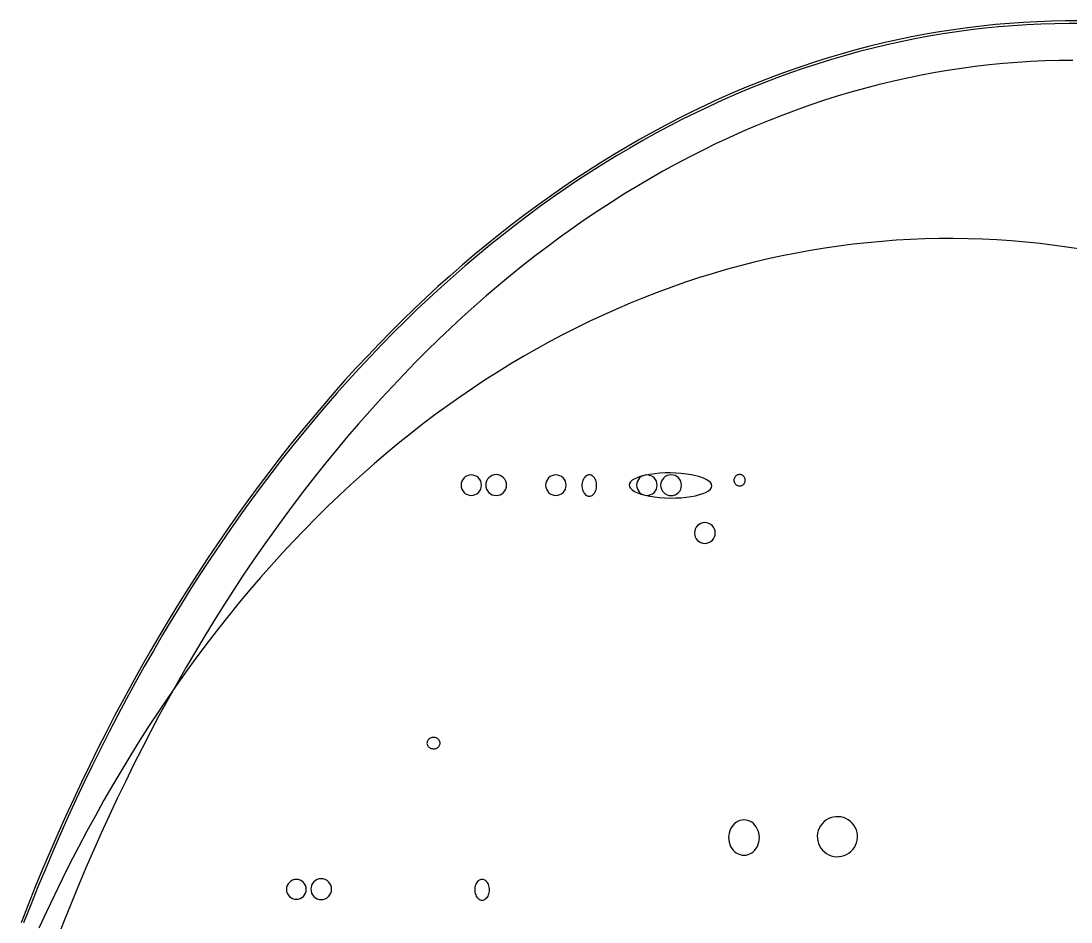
# Model space of a CAD drawing. Extents: x -1 to 217, y -22 to 302.
# Drawn here: x 13.2 to 107.8, y 220.4 to 301.6 of the extents above; entities that cross this region are included whole.
import ezdxf

# ---------------------------------------------------------------- set-up
doc = ezdxf.new("R2010")
doc.units = 0

msp = doc.modelspace()

# ---------------------------------------------------------------- linework, layer by layer
at = {"layer": 'CIRCLES'}
for p, q in [((52.9, 260.132), (52.848, 259.959)), ((52.985, 260.291), (52.9, 260.132)), ((53.1, 260.431), (52.985, 260.291)), ((53.24, 260.546), (53.1, 260.431)), ((53.4, 260.631), (53.24, 260.546)), ((53.573, 260.684), (53.4, 260.631)), ((53.753, 260.701), (53.573, 260.684)), ((53.933, 260.684), (53.753, 260.701)), ((54.106, 260.631), (53.933, 260.684)), ((54.266, 260.546), (54.106, 260.631)), ((54.405, 260.431), (54.266, 260.546)), ((54.52, 260.291), (54.405, 260.431)), ((54.605, 260.132), (54.52, 260.291)), ((54.658, 259.959), (54.605, 260.132)), ((55.126, 260.145), (55.073, 259.969)), ((55.213, 260.307), (55.126, 260.145)), ((55.33, 260.449), (55.213, 260.307)), ((55.472, 260.566), (55.33, 260.449)), ((55.634, 260.653), (55.472, 260.566)), ((55.81, 260.706), (55.634, 260.653)), ((55.993, 260.724), (55.81, 260.706)), ((56.176, 260.706), (55.993, 260.724)), ((56.351, 260.653), (56.176, 260.706)), ((56.514, 260.566), (56.351, 260.653)), ((56.656, 260.449), (56.514, 260.566)), ((56.772, 260.307), (56.656, 260.449)), ((56.859, 260.145), (56.772, 260.307)), ((56.912, 259.969), (56.859, 260.145)), ((60.52, 260.132), (60.468, 259.959)), ((60.605, 260.291), (60.52, 260.132)), ((60.72, 260.431), (60.605, 260.291)), ((60.86, 260.546), (60.72, 260.431)), ((61.02, 260.631), (60.86, 260.546)), ((61.193, 260.684), (61.02, 260.631)), ((61.373, 260.701), (61.193, 260.684)), ((61.553, 260.684), (61.373, 260.701)), ((61.726, 260.631), (61.553, 260.684)), ((61.886, 260.546), (61.726, 260.631)), ((62.025, 260.431), (61.886, 260.546)), ((62.14, 260.291), (62.025, 260.431)), ((62.225, 260.132), (62.14, 260.291)), ((62.278, 259.959), (62.225, 260.132)), ((68.712, 260.132), (68.659, 259.959)), ((68.797, 260.291), (68.712, 260.132)), ((68.912, 260.431), (68.797, 260.291)), ((69.051, 260.546), (68.912, 260.431)), ((69.211, 260.631), (69.051, 260.546)), ((69.384, 260.684), (69.211, 260.631)), ((69.564, 260.701), (69.384, 260.684)), ((69.744, 260.684), (69.564, 260.701)), ((69.917, 260.631), (69.744, 260.684)), ((70.077, 260.546), (69.917, 260.631)), ((70.217, 260.431), (70.077, 260.546)), ((70.332, 260.291), (70.217, 260.431)), ((70.417, 260.132), (70.332, 260.291)), ((70.469, 259.959), (70.417, 260.132)), ((70.874, 260.13), (70.821, 259.954)), ((70.961, 260.292), (70.874, 260.13)), ((71.078, 260.434), (70.961, 260.292)), ((71.22, 260.55), (71.078, 260.434)), ((71.382, 260.637), (71.22, 260.55)), ((71.558, 260.69), (71.382, 260.637)), ((71.741, 260.708), (71.558, 260.69)), ((71.924, 260.69), (71.741, 260.708)), ((72.099, 260.637), (71.924, 260.69)), ((72.262, 260.55), (72.099, 260.637)), ((72.404, 260.434), (72.262, 260.55)), ((72.52, 260.292), (72.404, 260.434)), ((72.607, 260.13), (72.52, 260.292)), ((72.66, 259.954), (72.607, 260.13)), ((52.848, 259.959), (52.83, 259.779)), ((52.83, 259.779), (52.848, 259.598)), ((52.848, 259.598), (52.9, 259.425)), ((52.9, 259.425), (52.985, 259.266)), ((52.985, 259.266), (53.1, 259.126)), ((53.1, 259.126), (53.24, 259.011)), ((54.266, 259.011), (54.405, 259.126)), ((54.405, 259.126), (54.52, 259.266)), ((54.52, 259.266), (54.605, 259.425)), ((54.605, 259.425), (54.658, 259.598)), ((54.676, 259.779), (54.658, 259.959)), ((54.658, 259.598), (54.676, 259.779)), ((55.073, 259.969), (55.055, 259.786)), ((55.055, 259.786), (55.073, 259.603)), ((55.073, 259.603), (55.126, 259.427)), ((55.126, 259.427), (55.213, 259.265)), ((55.213, 259.265), (55.33, 259.123)), ((55.33, 259.123), (55.472, 259.007)), ((56.514, 259.007), (56.656, 259.123)), ((56.656, 259.123), (56.772, 259.265)), ((56.772, 259.265), (56.859, 259.427)), ((56.859, 259.427), (56.912, 259.603)), ((56.93, 259.786), (56.912, 259.969)), ((56.912, 259.603), (56.93, 259.786)), ((60.468, 259.959), (60.45, 259.779)), ((60.45, 259.779), (60.468, 259.598)), ((60.468, 259.598), (60.52, 259.425)), ((60.52, 259.425), (60.605, 259.266)), ((60.605, 259.266), (60.72, 259.126)), ((60.72, 259.126), (60.86, 259.011)), ((61.886, 259.011), (62.025, 259.126)), ((62.025, 259.126), (62.14, 259.266)), ((62.14, 259.266), (62.225, 259.425)), ((62.225, 259.425), (62.278, 259.598)), ((62.296, 259.779), (62.278, 259.959)), ((62.278, 259.598), (62.296, 259.779)), ((68.659, 259.959), (68.641, 259.779)), ((68.641, 259.779), (68.659, 259.598)), ((68.659, 259.598), (68.712, 259.425)), ((68.712, 259.425), (68.797, 259.266)), ((68.797, 259.266), (68.912, 259.126)), ((68.912, 259.126), (69.051, 259.011)), ((70.077, 259.011), (70.217, 259.126)), ((70.217, 259.126), (70.332, 259.266)), ((70.332, 259.266), (70.417, 259.425)), ((70.417, 259.425), (70.469, 259.598)), ((70.487, 259.779), (70.469, 259.959)), ((70.469, 259.598), (70.487, 259.779)), ((70.821, 259.954), (70.803, 259.771)), ((70.803, 259.771), (70.821, 259.588)), ((70.821, 259.588), (70.874, 259.412)), ((70.874, 259.412), (70.961, 259.25)), ((70.961, 259.25), (71.078, 259.108)), ((71.078, 259.108), (71.22, 258.991)), ((72.262, 258.991), (72.404, 259.108)), ((72.404, 259.108), (72.52, 259.25)), ((72.52, 259.25), (72.607, 259.412)), ((72.607, 259.412), (72.66, 259.588)), ((72.678, 259.771), (72.66, 259.954)), ((72.66, 259.588), (72.678, 259.771)), ((53.24, 259.011), (53.4, 258.926)), ((53.4, 258.926), (53.573, 258.873)), ((53.573, 258.873), (53.753, 258.856)), ((53.753, 258.856), (53.933, 258.873)), ((53.933, 258.873), (54.106, 258.926)), ((54.106, 258.926), (54.266, 259.011)), ((55.472, 259.007), (55.634, 258.92)), ((55.634, 258.92), (55.81, 258.867)), ((55.81, 258.867), (55.993, 258.849)), ((55.993, 258.849), (56.176, 258.867)), ((56.176, 258.867), (56.351, 258.92)), ((56.351, 258.92), (56.514, 259.007)), ((60.86, 259.011), (61.02, 258.926)), ((61.02, 258.926), (61.193, 258.873)), ((61.193, 258.873), (61.373, 258.856)), ((61.373, 258.856), (61.553, 258.873)), ((61.553, 258.873), (61.726, 258.926)), ((61.726, 258.926), (61.886, 259.011)), ((69.051, 259.011), (69.211, 258.926)), ((69.211, 258.926), (69.384, 258.873)), ((69.384, 258.873), (69.564, 258.856)), ((69.564, 258.856), (69.744, 258.873)), ((69.744, 258.873), (69.917, 258.926)), ((69.917, 258.926), (70.077, 259.011)), ((71.22, 258.991), (71.382, 258.904)), ((71.382, 258.904), (71.558, 258.851)), ((71.558, 258.851), (71.741, 258.833)), ((71.741, 258.833), (71.924, 258.851)), ((71.924, 258.851), (72.099, 258.904)), ((72.099, 258.904), (72.262, 258.991)), ((74.268, 256.248), (74.126, 256.131)), ((74.43, 256.335), (74.268, 256.248)), ((74.606, 256.388), (74.43, 256.335)), ((74.789, 256.406), (74.606, 256.388)), ((74.972, 256.388), (74.789, 256.406)), ((75.147, 256.335), (74.972, 256.388)), ((75.31, 256.248), (75.147, 256.335)), ((75.452, 256.131), (75.31, 256.248)), ((73.869, 255.651), (73.851, 255.468)), ((73.851, 255.468), (73.869, 255.285)), ((73.922, 255.827), (73.869, 255.651)), ((73.869, 255.285), (73.922, 255.109)), ((74.009, 255.989), (73.922, 255.827)), ((74.126, 256.131), (74.009, 255.989)), ((75.568, 255.989), (75.452, 256.131)), ((75.655, 255.827), (75.568, 255.989)), ((75.708, 255.651), (75.655, 255.827)), ((75.655, 255.109), (75.708, 255.285)), ((75.726, 255.468), (75.708, 255.651)), ((75.708, 255.285), (75.726, 255.468)), ((73.922, 255.109), (74.009, 254.947)), ((74.009, 254.947), (74.126, 254.805)), ((74.126, 254.805), (74.268, 254.689)), ((74.268, 254.689), (74.43, 254.602)), ((74.43, 254.602), (74.606, 254.549)), ((74.606, 254.549), (74.789, 254.531)), ((74.789, 254.531), (74.972, 254.549)), ((74.972, 254.549), (75.147, 254.602)), ((75.147, 254.602), (75.31, 254.689)), ((75.31, 254.689), (75.452, 254.805)), ((75.452, 254.805), (75.568, 254.947)), ((75.568, 254.947), (75.655, 255.109)), ((37.508, 224.105), (37.372, 223.994)), ((37.662, 224.188), (37.508, 224.105)), ((37.83, 224.239), (37.662, 224.188)), ((38.005, 224.256), (37.83, 224.239)), ((38.179, 224.239), (38.005, 224.256)), ((38.347, 224.188), (38.179, 224.239)), ((38.502, 224.105), (38.347, 224.188)), ((38.637, 223.994), (38.502, 224.105)), ((39.724, 224.165), (39.582, 224.048)), ((39.886, 224.252), (39.724, 224.165)), ((40.062, 224.305), (39.886, 224.252)), ((40.245, 224.323), (40.062, 224.305)), ((40.428, 224.305), (40.245, 224.323)), ((40.603, 224.252), (40.428, 224.305)), ((40.766, 224.165), (40.603, 224.252)), ((40.908, 224.048), (40.766, 224.165)), ((37.127, 223.536), (37.11, 223.361)), ((37.11, 223.361), (37.127, 223.187)), ((37.178, 223.704), (37.127, 223.536)), ((37.127, 223.187), (37.178, 223.019)), ((37.261, 223.858), (37.178, 223.704)), ((37.372, 223.994), (37.261, 223.858)), ((38.749, 223.858), (38.637, 223.994)), ((38.831, 223.704), (38.749, 223.858)), ((38.882, 223.536), (38.831, 223.704)), ((38.831, 223.019), (38.882, 223.187)), ((38.899, 223.361), (38.882, 223.536)), ((38.882, 223.187), (38.899, 223.361)), ((39.325, 223.568), (39.307, 223.385)), ((39.307, 223.385), (39.325, 223.202)), ((39.378, 223.744), (39.325, 223.568)), ((39.325, 223.202), (39.378, 223.026)), ((39.465, 223.906), (39.378, 223.744)), ((39.582, 224.048), (39.465, 223.906)), ((41.024, 223.906), (40.908, 224.048)), ((41.111, 223.744), (41.024, 223.906)), ((41.164, 223.568), (41.111, 223.744)), ((41.111, 223.026), (41.164, 223.202)), ((41.182, 223.385), (41.164, 223.568)), ((41.164, 223.202), (41.182, 223.385)), ((37.178, 223.019), (37.261, 222.864)), ((37.261, 222.864), (37.372, 222.729)), ((37.372, 222.729), (37.508, 222.617)), ((37.508, 222.617), (37.662, 222.535)), ((37.662, 222.535), (37.83, 222.484)), ((37.83, 222.484), (38.005, 222.467)), ((38.005, 222.467), (38.179, 222.484)), ((38.179, 222.484), (38.347, 222.535)), ((38.347, 222.535), (38.502, 222.617)), ((38.502, 222.617), (38.637, 222.729)), ((38.637, 222.729), (38.749, 222.864)), ((38.749, 222.864), (38.831, 223.019)), ((39.378, 223.026), (39.465, 222.864)), ((39.465, 222.864), (39.582, 222.722)), ((39.582, 222.722), (39.724, 222.606)), ((39.724, 222.606), (39.886, 222.519)), ((39.886, 222.519), (40.062, 222.466)), ((40.062, 222.466), (40.245, 222.448)), ((40.245, 222.448), (40.428, 222.466)), ((40.428, 222.466), (40.603, 222.519)), ((40.603, 222.519), (40.766, 222.606)), ((40.766, 222.606), (40.908, 222.722)), ((40.908, 222.722), (41.024, 222.864)), ((41.024, 222.864), (41.111, 223.026))]:
    msp.add_line(p, q, dxfattribs=at)
at = {"layer": 'ELLIPSES'}
for p, q in [((107.269, 301.594), (106.003, 301.573)), ((108.535, 301.594), (107.269, 301.594)), ((97.158, 300.812), (95.899, 300.617)), ((98.419, 300.986), (97.158, 300.812)), ((98.722, 300.789), (97.461, 300.621)), ((99.681, 301.138), (98.419, 300.986)), ((99.984, 300.936), (98.722, 300.789)), ((100.944, 301.268), (99.681, 301.138)), ((101.247, 301.062), (99.984, 300.936)), ((102.208, 301.377), (100.944, 301.268)), ((102.51, 301.165), (101.247, 301.062)), ((103.472, 301.464), (102.208, 301.377)), ((103.775, 301.247), (102.51, 301.165)), ((104.738, 301.529), (103.472, 301.464)), ((105.04, 301.307), (103.775, 301.247)), ((106.003, 301.573), (104.738, 301.529)), ((106.306, 301.345), (105.04, 301.307)), ((107.571, 301.362), (106.306, 301.345)), ((108.837, 301.356), (107.571, 301.362)), ((92.132, 299.901), (90.88, 299.619)), ((92.435, 299.728), (91.183, 299.451)), ((93.386, 300.161), (92.132, 299.901)), ((93.689, 299.984), (92.435, 299.728)), ((94.642, 300.4), (93.386, 300.161)), ((94.944, 300.218), (93.689, 299.984)), ((95.899, 300.617), (94.642, 300.4)), ((96.202, 300.43), (94.944, 300.218)), ((97.461, 300.621), (96.202, 300.43)), ((88.384, 298.991), (87.14, 298.645)), ((88.686, 298.832), (87.441, 298.491)), ((89.631, 299.316), (88.384, 298.991)), ((89.933, 299.153), (88.686, 298.832)), ((90.88, 299.619), (89.631, 299.316)), ((91.183, 299.451), (89.933, 299.153)), ((84.66, 297.889), (83.424, 297.478)), ((85.898, 298.277), (84.66, 297.889)), ((86.199, 298.128), (84.961, 297.743)), ((87.14, 298.645), (85.898, 298.277)), ((87.441, 298.491), (86.199, 298.128)), ((102.892, 297.857), (101.637, 297.756)), ((104.148, 297.935), (102.892, 297.857)), ((105.404, 297.991), (104.148, 297.935)), ((106.661, 298.024), (105.404, 297.991)), ((107.918, 298.035), (106.661, 298.024)), ((82.192, 297.047), (80.963, 296.595)), ((82.492, 296.91), (81.263, 296.462)), ((83.424, 297.478), (82.192, 297.047)), ((83.725, 297.337), (82.492, 296.91)), ((84.961, 297.743), (83.725, 297.337)), ((95.378, 296.917), (94.131, 296.682)), ((96.627, 297.129), (95.378, 296.917)), ((97.878, 297.32), (96.627, 297.129)), ((99.129, 297.487), (97.878, 297.32)), ((100.383, 297.633), (99.129, 297.487)), ((101.637, 297.756), (100.383, 297.633)), ((79.738, 296.121), (78.517, 295.627)), ((80.037, 295.993), (78.816, 295.502)), ((80.963, 296.595), (79.738, 296.121)), ((81.263, 296.462), (80.037, 295.993)), ((91.643, 296.146), (90.402, 295.845)), ((92.886, 296.425), (91.643, 296.146)), ((94.131, 296.682), (92.886, 296.425)), ((77.299, 295.111), (76.086, 294.575)), ((77.598, 294.991), (76.384, 294.458)), ((78.517, 295.627), (77.299, 295.111)), ((78.816, 295.502), (77.598, 294.991)), ((87.928, 295.176), (86.695, 294.809)), ((89.164, 295.522), (87.928, 295.176)), ((90.402, 295.845), (89.164, 295.522)), ((74.877, 294.017), (73.673, 293.439)), ((76.086, 294.575), (74.877, 294.017)), ((76.384, 294.458), (75.174, 293.905)), ((85.466, 294.419), (84.239, 294.008)), ((86.695, 294.809), (85.466, 294.419)), ((73.673, 293.439), (72.473, 292.841)), ((73.969, 293.33), (72.769, 292.736)), ((75.174, 293.905), (73.969, 293.33)), ((81.796, 293.119), (80.58, 292.643)), ((83.016, 293.574), (81.796, 293.119)), ((84.239, 294.008), (83.016, 293.574)), ((71.277, 292.221), (70.087, 291.582)), ((72.473, 292.841), (71.277, 292.221)), ((72.769, 292.736), (71.573, 292.12)), ((79.368, 292.144), (78.16, 291.624)), ((80.58, 292.643), (79.368, 292.144)), ((70.087, 291.582), (68.902, 290.921)), ((70.382, 291.484), (69.196, 290.827)), ((71.573, 292.12), (70.382, 291.484)), ((78.16, 291.624), (76.956, 291.083)), ((67.722, 290.241), (66.547, 289.54)), ((68.902, 290.921), (67.722, 290.241)), ((69.196, 290.827), (68.015, 290.15)), ((75.756, 290.52), (74.561, 289.935)), ((76.956, 291.083), (75.756, 290.52)), ((66.547, 289.54), (65.378, 288.819)), ((66.84, 289.453), (65.67, 288.735)), ((68.015, 290.15), (66.84, 289.453)), ((73.371, 289.33), (72.185, 288.703)), ((74.561, 289.935), (73.371, 289.33)), ((65.378, 288.819), (64.215, 288.078)), ((65.67, 288.735), (64.506, 287.998)), ((72.185, 288.703), (71.005, 288.055)), ((64.215, 288.078), (63.058, 287.317)), ((64.506, 287.998), (63.348, 287.24)), ((71.005, 288.055), (69.83, 287.386)), ((61.906, 286.537), (60.761, 285.736)), ((62.196, 286.462), (61.05, 285.665)), ((63.058, 287.317), (61.906, 286.537)), ((63.348, 287.24), (62.196, 286.462)), ((68.66, 286.696), (67.496, 285.985)), ((69.83, 287.386), (68.66, 286.696)), ((60.761, 285.736), (59.622, 284.916)), ((61.05, 285.665), (59.91, 284.848)), ((67.496, 285.985), (66.338, 285.254)), ((59.622, 284.916), (58.49, 284.077)), ((59.91, 284.848), (58.777, 284.011)), ((66.338, 285.254), (65.185, 284.502)), ((58.49, 284.077), (57.364, 283.218)), ((58.777, 284.011), (57.65, 283.155)), ((64.039, 283.729), (62.898, 282.936)), ((65.185, 284.502), (64.039, 283.729)), ((57.364, 283.218), (56.245, 282.339)), ((57.65, 283.155), (56.531, 282.28)), ((62.898, 282.936), (61.764, 282.123)), ((56.245, 282.339), (55.133, 281.442)), ((56.531, 282.28), (55.418, 281.385)), ((61.764, 282.123), (60.637, 281.289)), ((90.715, 281.741), (89.427, 281.623)), ((92.005, 281.836), (90.715, 281.741)), ((93.297, 281.908), (92.005, 281.836)), ((94.591, 281.958), (93.297, 281.908)), ((95.887, 281.985), (94.591, 281.958)), ((97.184, 281.989), (95.887, 281.985)), ((98.482, 281.971), (97.184, 281.989)), ((99.78, 281.929), (98.482, 281.971)), ((101.08, 281.865), (99.78, 281.929)), ((102.38, 281.778), (101.08, 281.865)), ((103.681, 281.668), (102.38, 281.778)), ((55.133, 281.442), (54.028, 280.525)), ((55.418, 281.385), (54.312, 280.471)), ((60.637, 281.289), (59.516, 280.436)), ((84.3, 280.924), (83.025, 280.692)), ((85.577, 281.132), (84.3, 280.924)), ((86.858, 281.319), (85.577, 281.132)), ((88.141, 281.482), (86.858, 281.319)), ((89.427, 281.623), (88.141, 281.482)), ((104.982, 281.536), (103.681, 281.668)), ((106.283, 281.381), (104.982, 281.536)), ((107.583, 281.203), (106.283, 281.381)), ((108.883, 281.002), (107.583, 281.203)), ((54.028, 280.525), (52.93, 279.59)), ((54.312, 280.471), (53.213, 279.538)), ((59.516, 280.436), (58.402, 279.563)), ((79.222, 279.863), (77.962, 279.541)), ((80.486, 280.162), (79.222, 279.863)), ((81.754, 280.438), (80.486, 280.162)), ((83.025, 280.692), (81.754, 280.438)), ((52.93, 279.59), (51.84, 278.635)), ((53.213, 279.538), (52.122, 278.587)), ((58.402, 279.563), (57.296, 278.669)), ((76.706, 279.197), (75.455, 278.831)), ((77.962, 279.541), (76.706, 279.197)), ((51.84, 278.635), (50.757, 277.662)), ((52.122, 278.587), (51.038, 277.616)), ((57.296, 278.669), (56.196, 277.756)), ((72.965, 278.032), (71.727, 277.599)), ((74.207, 278.443), (72.965, 278.032)), ((75.455, 278.831), (74.207, 278.443)), ((50.757, 277.662), (49.682, 276.671)), ((51.038, 277.616), (49.962, 276.627)), ((56.196, 277.756), (55.104, 276.824)), ((70.494, 277.144), (69.267, 276.667)), ((71.727, 277.599), (70.494, 277.144)), ((49.682, 276.671), (48.615, 275.661)), ((49.962, 276.627), (48.894, 275.62)), ((55.104, 276.824), (54.019, 275.872)), ((68.045, 276.168), (66.828, 275.647)), ((69.267, 276.667), (68.045, 276.168)), ((48.615, 275.661), (47.556, 274.633)), ((48.894, 275.62), (47.834, 274.594)), ((54.019, 275.872), (52.941, 274.901)), ((66.828, 275.647), (65.618, 275.104)), ((47.556, 274.633), (46.504, 273.586)), ((47.834, 274.594), (46.782, 273.55)), ((52.941, 274.901), (51.872, 273.91)), ((64.413, 274.539), (63.214, 273.953)), ((65.618, 275.104), (64.413, 274.539)), ((46.504, 273.586), (45.461, 272.522)), ((46.782, 273.55), (45.738, 272.488)), ((51.872, 273.91), (50.81, 272.901)), ((62.022, 273.345), (60.836, 272.716)), ((63.214, 273.953), (62.022, 273.345)), ((45.461, 272.522), (44.427, 271.44)), ((45.738, 272.488), (44.702, 271.408)), ((50.81, 272.901), (49.757, 271.873)), ((60.836, 272.716), (59.657, 272.066)), ((44.427, 271.44), (43.401, 270.34)), ((44.702, 271.408), (43.675, 270.31)), ((49.757, 271.873), (48.712, 270.826)), ((58.485, 271.394), (57.32, 270.701)), ((59.657, 272.066), (58.485, 271.394)), ((48.712, 270.826), (47.675, 269.76)), ((57.32, 270.701), (56.162, 269.987)), ((43.401, 270.34), (42.383, 269.222)), ((43.675, 270.31), (42.657, 269.194)), ((47.675, 269.76), (46.647, 268.676)), ((56.162, 269.987), (55.012, 269.252)), ((42.383, 269.222), (41.375, 268.087)), ((42.657, 269.194), (41.647, 268.061)), ((46.647, 268.676), (45.627, 267.574)), ((53.869, 268.496), (52.734, 267.719)), ((55.012, 269.252), (53.869, 268.496)), ((41.375, 268.087), (40.375, 266.935)), ((41.647, 268.061), (40.647, 266.911)), ((45.627, 267.574), (44.616, 266.454)), ((52.734, 267.719), (51.606, 266.922)), ((40.375, 266.935), (39.385, 265.766)), ((40.647, 266.911), (39.655, 265.744)), ((51.606, 266.922), (50.487, 266.104)), ((39.385, 265.766), (38.403, 264.58)), ((39.655, 265.744), (38.673, 264.559)), ((44.616, 266.454), (43.614, 265.315)), ((50.487, 266.104), (49.376, 265.266)), ((43.614, 265.315), (42.621, 264.159)), ((49.376, 265.266), (48.274, 264.408)), ((38.403, 264.58), (37.431, 263.377)), ((38.673, 264.559), (37.7, 263.358)), ((42.621, 264.159), (41.638, 262.986)), ((48.274, 264.408), (47.18, 263.529)), ((37.431, 263.377), (36.469, 262.157)), ((37.7, 263.358), (36.736, 262.14)), ((41.638, 262.986), (40.664, 261.794)), ((47.18, 263.529), (46.095, 262.631)), ((36.469, 262.157), (35.516, 260.921)), ((36.736, 262.14), (35.782, 260.905)), ((46.095, 262.631), (45.019, 261.713)), ((40.664, 261.794), (39.699, 260.586)), ((45.019, 261.713), (43.952, 260.775)), ((35.516, 260.921), (34.573, 259.668)), ((35.782, 260.905), (34.838, 259.655)), ((39.699, 260.586), (38.744, 259.36)), ((43.952, 260.775), (42.894, 259.817)), ((63.736, 259.995), (63.719, 259.872)), ((63.764, 260.114), (63.736, 259.995)), ((63.802, 260.226), (63.764, 260.114)), ((63.851, 260.331), (63.802, 260.226)), ((63.908, 260.425), (63.851, 260.331)), ((63.973, 260.508), (63.908, 260.425)), ((64.046, 260.577), (63.973, 260.508)), ((64.124, 260.633), (64.046, 260.577)), ((64.206, 260.673), (64.124, 260.633)), ((64.291, 260.698), (64.206, 260.673)), ((64.378, 260.706), (64.291, 260.698)), ((64.465, 260.698), (64.378, 260.706)), ((64.55, 260.673), (64.465, 260.698)), ((64.633, 260.633), (64.55, 260.673)), ((64.711, 260.577), (64.633, 260.633)), ((64.783, 260.508), (64.711, 260.577)), ((64.848, 260.425), (64.783, 260.508)), ((64.906, 260.331), (64.848, 260.425)), ((64.954, 260.226), (64.906, 260.331)), ((64.992, 260.114), (64.954, 260.226)), ((65.02, 259.995), (64.992, 260.114)), ((65.037, 259.872), (65.02, 259.995)), ((68.096, 260.079), (68, 259.934)), ((68.254, 260.217), (68.096, 260.079)), ((68.471, 260.347), (68.254, 260.217)), ((68.742, 260.468), (68.471, 260.347)), ((69.064, 260.576), (68.742, 260.468)), ((69.431, 260.669), (69.064, 260.576)), ((69.837, 260.747), (69.431, 260.669)), ((70.274, 260.808), (69.837, 260.747)), ((70.736, 260.851), (70.274, 260.808)), ((71.214, 260.875), (70.736, 260.851)), ((71.699, 260.88), (71.214, 260.875)), ((72.185, 260.865), (71.699, 260.88)), ((72.662, 260.831), (72.185, 260.865)), ((73.123, 260.779), (72.662, 260.831)), ((73.559, 260.709), (73.123, 260.779)), ((73.963, 260.623), (73.559, 260.709)), ((74.328, 260.522), (73.963, 260.623)), ((74.647, 260.407), (74.328, 260.522)), ((74.917, 260.281), (74.647, 260.407)), ((75.131, 260.146), (74.917, 260.281)), ((75.286, 260.005), (75.131, 260.146)), ((75.379, 259.859), (75.286, 260.005)), ((77.405, 260.29), (77.401, 260.223)), ((77.401, 260.223), (77.405, 260.156)), ((77.418, 260.356), (77.405, 260.29)), ((77.405, 260.156), (77.418, 260.09)), ((77.44, 260.42), (77.418, 260.356)), ((77.418, 260.09), (77.44, 260.026)), ((77.47, 260.48), (77.44, 260.42)), ((77.44, 260.026), (77.47, 259.966)), ((77.507, 260.536), (77.47, 260.48)), ((77.551, 260.586), (77.507, 260.536)), ((77.602, 260.631), (77.551, 260.586)), ((77.658, 260.668), (77.602, 260.631)), ((77.718, 260.698), (77.658, 260.668)), ((77.782, 260.719), (77.718, 260.698)), ((77.847, 260.732), (77.782, 260.719)), ((77.915, 260.737), (77.847, 260.732)), ((77.982, 260.732), (77.915, 260.737)), ((78.047, 260.719), (77.982, 260.732)), ((78.111, 260.698), (78.047, 260.719)), ((78.171, 260.668), (78.111, 260.698)), ((78.227, 260.631), (78.171, 260.668)), ((78.278, 260.586), (78.227, 260.631)), ((78.322, 260.536), (78.278, 260.586)), ((78.359, 260.48), (78.322, 260.536)), ((78.389, 260.42), (78.359, 260.48)), ((78.359, 259.966), (78.389, 260.026)), ((78.411, 260.356), (78.389, 260.42)), ((78.389, 260.026), (78.411, 260.09)), ((78.424, 260.29), (78.411, 260.356)), ((78.411, 260.09), (78.424, 260.156)), ((78.428, 260.223), (78.424, 260.29)), ((78.424, 260.156), (78.428, 260.223)), ((34.573, 259.668), (33.639, 258.4)), ((34.838, 259.655), (33.904, 258.388)), ((38.744, 259.36), (37.799, 258.118)), ((42.894, 259.817), (41.846, 258.84)), ((63.719, 259.872), (63.713, 259.747)), ((63.713, 259.747), (63.719, 259.622)), ((63.719, 259.622), (63.736, 259.498)), ((63.736, 259.498), (63.764, 259.38)), ((63.764, 259.38), (63.802, 259.267)), ((63.802, 259.267), (63.851, 259.163)), ((63.851, 259.163), (63.908, 259.069)), ((63.908, 259.069), (63.973, 258.986)), ((64.783, 258.986), (64.848, 259.069)), ((64.848, 259.069), (64.906, 259.163)), ((64.906, 259.163), (64.954, 259.267)), ((64.954, 259.267), (64.992, 259.38)), ((64.992, 259.38), (65.02, 259.498)), ((65.02, 259.498), (65.037, 259.622)), ((65.043, 259.747), (65.037, 259.872)), ((65.037, 259.622), (65.043, 259.747)), ((68, 259.934), (67.966, 259.787)), ((67.966, 259.787), (67.997, 259.639)), ((67.997, 259.639), (68.09, 259.493)), ((68.09, 259.493), (68.245, 259.351)), ((68.245, 259.351), (68.459, 259.217)), ((68.459, 259.217), (68.728, 259.091)), ((68.728, 259.091), (69.048, 258.976)), ((74.633, 259.03), (74.905, 259.15)), ((74.905, 259.15), (75.122, 259.281)), ((75.122, 259.281), (75.28, 259.419)), ((75.28, 259.419), (75.376, 259.563)), ((75.376, 259.563), (75.409, 259.711)), ((75.409, 259.711), (75.379, 259.859)), ((77.47, 259.966), (77.507, 259.91)), ((77.507, 259.91), (77.551, 259.86)), ((77.551, 259.86), (77.602, 259.815)), ((77.602, 259.815), (77.658, 259.778)), ((77.658, 259.778), (77.718, 259.748)), ((77.718, 259.748), (77.782, 259.727)), ((77.782, 259.727), (77.847, 259.714)), ((77.847, 259.714), (77.915, 259.709)), ((77.915, 259.709), (77.982, 259.714)), ((77.982, 259.714), (78.047, 259.727)), ((78.047, 259.727), (78.111, 259.748)), ((78.111, 259.748), (78.171, 259.778)), ((78.171, 259.778), (78.227, 259.815)), ((78.227, 259.815), (78.278, 259.86)), ((78.278, 259.86), (78.322, 259.91)), ((78.322, 259.91), (78.359, 259.966)), ((33.639, 258.4), (32.716, 257.115)), ((33.904, 258.388), (32.979, 257.105)), ((37.799, 258.118), (36.864, 256.858)), ((41.846, 258.84), (40.807, 257.844)), ((63.973, 258.986), (64.046, 258.916)), ((64.046, 258.916), (64.124, 258.861)), ((64.124, 258.861), (64.206, 258.82)), ((64.206, 258.82), (64.291, 258.796)), ((64.291, 258.796), (64.378, 258.788)), ((64.378, 258.788), (64.465, 258.796)), ((64.465, 258.796), (64.55, 258.82)), ((64.55, 258.82), (64.633, 258.861)), ((64.633, 258.861), (64.711, 258.916)), ((64.711, 258.916), (64.783, 258.986)), ((69.048, 258.976), (69.413, 258.875)), ((69.413, 258.875), (69.817, 258.789)), ((69.817, 258.789), (70.253, 258.719)), ((70.253, 258.719), (70.713, 258.667)), ((70.713, 258.667), (71.191, 258.633)), ((71.191, 258.633), (71.676, 258.618)), ((71.676, 258.618), (72.162, 258.623)), ((72.162, 258.623), (72.64, 258.647)), ((72.64, 258.647), (73.101, 258.69)), ((73.101, 258.69), (73.539, 258.751)), ((73.539, 258.751), (73.944, 258.829)), ((73.944, 258.829), (74.311, 258.922)), ((74.311, 258.922), (74.633, 259.03)), ((40.807, 257.844), (39.778, 256.829)), ((32.716, 257.115), (31.803, 255.815)), ((32.979, 257.105), (32.065, 255.806)), ((36.864, 256.858), (35.939, 255.582)), ((39.778, 256.829), (38.759, 255.795)), ((31.803, 255.815), (30.9, 254.499)), ((32.065, 255.806), (31.161, 254.491)), ((35.939, 255.582), (35.024, 254.29)), ((38.759, 255.795), (37.75, 254.742)), ((30.9, 254.499), (30.007, 253.168)), ((31.161, 254.491), (30.267, 253.161)), ((37.75, 254.742), (36.751, 253.67)), ((35.024, 254.29), (34.119, 252.982)), ((36.751, 253.67), (35.763, 252.58)), ((30.007, 253.168), (29.125, 251.821)), ((30.267, 253.161), (29.384, 251.816)), ((34.119, 252.982), (33.225, 251.657)), ((35.763, 252.58), (34.785, 251.472)), ((29.125, 251.821), (28.253, 250.46)), ((29.384, 251.816), (28.511, 250.455)), ((33.225, 251.657), (32.341, 250.316)), ((34.785, 251.472), (33.818, 250.345)), ((28.253, 250.46), (27.392, 249.083)), ((28.511, 250.455), (27.649, 249.08)), ((32.341, 250.316), (31.468, 248.96)), ((33.818, 250.345), (32.861, 249.201)), ((27.392, 249.083), (26.542, 247.692)), ((27.649, 249.08), (26.798, 247.689)), ((31.468, 248.96), (30.606, 247.589)), ((32.861, 249.201), (31.916, 248.039)), ((26.542, 247.692), (25.703, 246.286)), ((31.916, 248.039), (30.981, 246.859)), ((26.798, 247.689), (25.958, 246.285)), ((30.606, 247.589), (29.755, 246.202)), ((30.981, 246.859), (30.058, 245.662)), ((25.703, 246.286), (24.874, 244.866)), ((25.958, 246.285), (25.129, 244.865)), ((29.755, 246.202), (28.915, 244.8)), ((24.874, 244.866), (24.057, 243.432)), ((25.129, 244.865), (24.311, 243.432)), ((30.058, 245.662), (29.146, 244.447)), ((28.915, 244.8), (28.086, 243.383)), ((29.146, 244.447), (28.246, 243.215)), ((24.057, 243.432), (23.252, 241.983)), ((24.311, 243.432), (23.504, 241.985)), ((28.086, 243.383), (27.268, 241.951)), ((28.246, 243.215), (27.357, 241.967)), ((23.252, 241.983), (22.457, 240.522)), ((23.504, 241.985), (22.709, 240.524)), ((27.268, 241.951), (26.462, 240.505)), ((27.357, 241.967), (26.481, 240.702)), ((22.457, 240.522), (21.674, 239.046)), ((22.709, 240.524), (21.925, 239.049)), ((26.481, 240.702), (25.616, 239.42)), ((26.462, 240.505), (25.667, 239.045)), ((25.616, 239.42), (24.763, 238.122)), ((21.674, 239.046), (20.903, 237.557)), ((21.925, 239.049), (21.153, 237.561)), ((25.667, 239.045), (24.884, 237.57)), ((20.903, 237.557), (20.143, 236.055)), ((21.153, 237.561), (20.392, 236.059)), ((24.763, 238.122), (23.922, 236.808)), ((24.884, 237.57), (24.113, 236.082)), ((23.922, 236.808), (23.094, 235.478)), ((49.769, 236.604), (49.764, 236.537)), ((49.764, 236.537), (49.769, 236.471)), ((49.784, 236.67), (49.769, 236.604)), ((49.769, 236.471), (49.784, 236.405)), ((49.809, 236.733), (49.784, 236.67)), ((49.784, 236.405), (49.809, 236.342)), ((49.843, 236.793), (49.809, 236.733)), ((49.886, 236.849), (49.843, 236.793)), ((49.937, 236.899), (49.886, 236.849)), ((49.995, 236.943), (49.937, 236.899)), ((50.06, 236.981), (49.995, 236.943)), ((50.129, 237.01), (50.06, 236.981)), ((50.202, 237.032), (50.129, 237.01)), ((50.278, 237.045), (50.202, 237.032)), ((50.355, 237.049), (50.278, 237.045)), ((50.433, 237.045), (50.355, 237.049)), ((50.509, 237.032), (50.433, 237.045)), ((50.582, 237.01), (50.509, 237.032)), ((50.651, 236.981), (50.582, 237.01)), ((50.716, 236.943), (50.651, 236.981)), ((50.774, 236.899), (50.716, 236.943)), ((50.825, 236.849), (50.774, 236.899)), ((50.868, 236.793), (50.825, 236.849)), ((50.902, 236.733), (50.868, 236.793)), ((50.927, 236.67), (50.902, 236.733)), ((50.902, 236.342), (50.927, 236.405)), ((50.942, 236.604), (50.927, 236.67)), ((50.927, 236.405), (50.942, 236.471)), ((50.947, 236.537), (50.942, 236.604)), ((50.942, 236.471), (50.947, 236.537)), ((20.143, 236.055), (19.396, 234.54)), ((20.392, 236.059), (19.644, 234.545)), ((23.094, 235.478), (22.278, 234.133)), ((24.113, 236.082), (23.353, 234.58)), ((49.809, 236.342), (49.843, 236.282)), ((49.843, 236.282), (49.886, 236.226)), ((49.886, 236.226), (49.937, 236.176)), ((49.937, 236.176), (49.995, 236.132)), ((49.995, 236.132), (50.06, 236.094)), ((50.06, 236.094), (50.129, 236.065)), ((50.129, 236.065), (50.202, 236.043)), ((50.202, 236.043), (50.278, 236.03)), ((50.278, 236.03), (50.355, 236.026)), ((50.355, 236.026), (50.433, 236.03)), ((50.433, 236.03), (50.509, 236.043)), ((50.509, 236.043), (50.582, 236.065)), ((50.582, 236.065), (50.651, 236.094)), ((50.651, 236.094), (50.716, 236.132)), ((50.716, 236.132), (50.774, 236.176)), ((50.774, 236.176), (50.825, 236.226)), ((50.825, 236.226), (50.868, 236.282)), ((50.868, 236.282), (50.902, 236.342)), ((19.396, 234.54), (18.66, 233.012)), ((19.644, 234.545), (18.907, 233.018)), ((23.353, 234.58), (22.606, 233.064)), ((22.278, 234.133), (21.475, 232.771)), ((18.66, 233.012), (17.936, 231.472)), ((18.907, 233.018), (18.182, 231.478)), ((21.475, 232.771), (20.684, 231.395)), ((22.606, 233.064), (21.87, 231.536)), ((17.936, 231.472), (17.224, 229.919)), ((18.182, 231.478), (17.469, 229.926)), ((20.684, 231.395), (19.906, 230.004)), ((21.87, 231.536), (21.147, 229.994)), ((17.224, 229.919), (16.524, 228.355)), ((17.469, 229.926), (16.769, 228.361)), ((19.906, 230.004), (19.141, 228.597)), ((21.147, 229.994), (20.436, 228.44)), ((86.105, 229.808), (85.887, 229.714)), ((86.333, 229.873), (86.105, 229.808)), ((86.567, 229.908), (86.333, 229.873)), ((86.804, 229.912), (86.567, 229.908)), ((87.04, 229.885), (86.804, 229.912)), ((87.27, 229.828), (87.04, 229.885)), ((87.491, 229.742), (87.27, 229.828)), ((87.698, 229.627), (87.491, 229.742)), ((77.103, 228.82), (77.023, 228.633)), ((77.204, 228.993), (77.103, 228.82)), ((77.323, 229.149), (77.204, 228.993)), ((77.459, 229.286), (77.323, 229.149)), ((77.61, 229.402), (77.459, 229.286)), ((77.773, 229.494), (77.61, 229.402)), ((77.945, 229.561), (77.773, 229.494)), ((78.123, 229.602), (77.945, 229.561)), ((78.304, 229.616), (78.123, 229.602)), ((78.485, 229.603), (78.304, 229.616)), ((78.663, 229.563), (78.485, 229.603)), ((78.835, 229.496), (78.663, 229.563)), ((78.999, 229.405), (78.835, 229.496)), ((79.15, 229.29), (78.999, 229.405)), ((79.287, 229.153), (79.15, 229.29)), ((79.407, 228.998), (79.287, 229.153)), ((79.508, 228.825), (79.407, 228.998)), ((79.589, 228.639), (79.508, 228.825)), ((85.078, 228.879), (84.991, 228.66)), ((85.193, 229.086), (85.078, 228.879)), ((85.334, 229.275), (85.193, 229.086)), ((85.499, 229.445), (85.334, 229.275)), ((85.684, 229.592), (85.499, 229.445)), ((85.887, 229.714), (85.684, 229.592)), ((87.889, 229.487), (87.698, 229.627)), ((88.06, 229.323), (87.889, 229.487)), ((88.208, 229.138), (88.06, 229.323)), ((88.33, 228.936), (88.208, 229.138)), ((88.425, 228.72), (88.33, 228.936)), ((16.524, 228.355), (15.837, 226.778)), ((16.769, 228.361), (16.08, 226.785)), ((19.141, 228.597), (18.39, 227.176)), ((20.436, 228.44), (19.738, 226.873)), ((76.93, 228.233), (76.919, 228.026)), ((76.919, 228.026), (76.931, 227.819)), ((76.965, 228.437), (76.93, 228.233)), ((77.023, 228.633), (76.965, 228.437)), ((79.648, 228.443), (79.589, 228.639)), ((79.684, 228.239), (79.648, 228.443)), ((79.696, 228.032), (79.684, 228.239)), ((79.685, 227.825), (79.696, 228.032)), ((84.934, 228.431), (84.907, 228.196)), ((84.907, 228.196), (84.912, 227.96)), ((84.912, 227.96), (84.947, 227.727)), ((84.991, 228.66), (84.934, 228.431)), ((88.49, 228.493), (88.425, 228.72)), ((88.525, 228.26), (88.49, 228.493)), ((88.503, 227.789), (88.53, 228.024)), ((88.53, 228.024), (88.525, 228.26)), ((18.39, 227.176), (17.651, 225.741)), ((76.931, 227.819), (76.967, 227.615)), ((76.967, 227.615), (77.026, 227.419)), ((77.026, 227.419), (77.107, 227.233)), ((77.107, 227.233), (77.208, 227.06)), ((77.208, 227.06), (77.328, 226.904)), ((77.328, 226.904), (77.465, 226.768)), ((79.156, 226.772), (79.292, 226.909)), ((79.292, 226.909), (79.411, 227.065)), ((79.411, 227.065), (79.512, 227.238)), ((79.512, 227.238), (79.592, 227.425)), ((79.592, 227.425), (79.65, 227.621)), ((79.65, 227.621), (79.685, 227.825)), ((84.947, 227.727), (85.012, 227.5)), ((85.012, 227.5), (85.107, 227.284)), ((85.107, 227.284), (85.229, 227.081)), ((85.229, 227.081), (85.377, 226.897)), ((85.377, 226.897), (85.548, 226.733)), ((87.938, 226.775), (88.103, 226.944)), ((88.103, 226.944), (88.244, 227.134)), ((88.244, 227.134), (88.359, 227.341)), ((88.359, 227.341), (88.446, 227.56)), ((88.446, 227.56), (88.503, 227.789)), ((15.837, 226.778), (15.162, 225.19)), ((16.08, 226.785), (15.405, 225.197)), ((19.738, 226.873), (19.052, 225.293)), ((77.465, 226.768), (77.616, 226.653)), ((77.616, 226.653), (77.78, 226.561)), ((77.78, 226.561), (77.952, 226.495)), ((77.952, 226.495), (78.13, 226.455)), ((78.13, 226.455), (78.311, 226.442)), ((78.311, 226.442), (78.492, 226.456)), ((78.492, 226.456), (78.671, 226.497)), ((78.671, 226.497), (78.842, 226.564)), ((78.842, 226.564), (79.005, 226.656)), ((79.005, 226.656), (79.156, 226.772)), ((85.548, 226.733), (85.739, 226.592)), ((85.739, 226.592), (85.946, 226.478)), ((85.946, 226.478), (86.167, 226.392)), ((86.167, 226.392), (86.397, 226.335)), ((86.397, 226.335), (86.633, 226.308)), ((86.633, 226.308), (86.87, 226.312)), ((86.87, 226.312), (87.104, 226.347)), ((87.104, 226.347), (87.332, 226.412)), ((87.332, 226.412), (87.55, 226.506)), ((87.55, 226.506), (87.753, 226.628)), ((87.753, 226.628), (87.938, 226.775)), ((15.162, 225.19), (14.499, 223.59)), ((15.405, 225.197), (14.741, 223.597)), ((17.651, 225.741), (16.926, 224.291)), ((19.052, 225.293), (18.378, 223.702)), ((16.926, 224.291), (16.214, 222.828)), ((54.326, 224.07), (54.26, 223.989)), ((54.398, 224.138), (54.326, 224.07)), ((54.477, 224.192), (54.398, 224.138)), ((54.559, 224.231), (54.477, 224.192)), ((54.645, 224.255), (54.559, 224.231)), ((54.732, 224.263), (54.645, 224.255)), ((54.819, 224.255), (54.732, 224.263)), ((54.904, 224.231), (54.819, 224.255)), ((54.987, 224.192), (54.904, 224.231)), ((55.065, 224.138), (54.987, 224.192)), ((55.138, 224.07), (55.065, 224.138)), ((55.203, 223.989), (55.138, 224.07)), ((14.499, 223.59), (13.849, 221.979)), ((14.741, 223.597), (14.09, 221.986)), ((18.378, 223.702), (17.717, 222.098)), ((54.071, 223.451), (54.065, 223.329)), ((54.065, 223.329), (54.071, 223.208)), ((54.088, 223.571), (54.071, 223.451)), ((54.071, 223.208), (54.088, 223.088)), ((54.116, 223.687), (54.088, 223.571)), ((54.154, 223.796), (54.116, 223.687)), ((54.203, 223.898), (54.154, 223.796)), ((54.26, 223.989), (54.203, 223.898)), ((55.261, 223.898), (55.203, 223.989)), ((55.309, 223.796), (55.261, 223.898)), ((55.348, 223.687), (55.309, 223.796)), ((55.376, 223.571), (55.348, 223.687)), ((55.393, 223.451), (55.376, 223.571)), ((55.376, 223.088), (55.393, 223.208)), ((55.398, 223.329), (55.393, 223.451)), ((55.393, 223.208), (55.398, 223.329)), ((16.214, 222.828), (15.515, 221.35)), ((54.088, 223.088), (54.116, 222.972)), ((54.116, 222.972), (54.154, 222.863)), ((54.154, 222.863), (54.203, 222.761)), ((54.203, 222.761), (54.26, 222.67)), ((54.26, 222.67), (54.326, 222.589)), ((54.326, 222.589), (54.398, 222.521)), ((54.398, 222.521), (54.477, 222.467)), ((54.477, 222.467), (54.559, 222.428)), ((54.559, 222.428), (54.645, 222.404)), ((54.645, 222.404), (54.732, 222.396)), ((54.732, 222.396), (54.819, 222.404)), ((54.819, 222.404), (54.904, 222.428)), ((54.904, 222.428), (54.987, 222.467)), ((54.987, 222.467), (55.065, 222.521)), ((55.065, 222.521), (55.138, 222.589)), ((55.138, 222.589), (55.203, 222.67)), ((55.203, 222.67), (55.261, 222.761)), ((55.261, 222.761), (55.309, 222.863)), ((55.309, 222.863), (55.348, 222.972)), ((55.348, 222.972), (55.376, 223.088)), ((13.849, 221.979), (13.212, 220.356)), ((14.09, 221.986), (13.452, 220.364)), ((15.515, 221.35), (14.83, 219.859)), ((17.717, 222.098), (17.069, 220.483)), ((17.069, 220.483), (16.434, 218.857))]:
    msp.add_line(p, q, dxfattribs=at)

doc.saveas('drawing.dxf')
